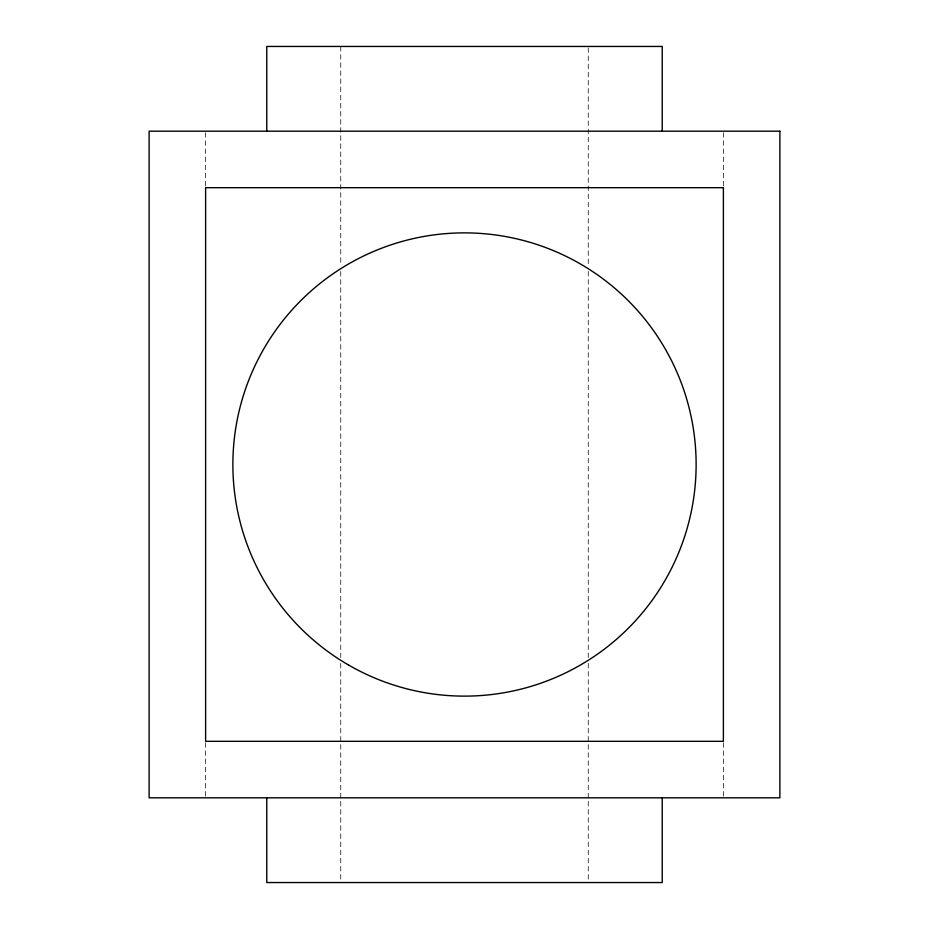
<?xml version="1.0" encoding="UTF-8"?>
<svg xmlns="http://www.w3.org/2000/svg" width="929" height="929" viewBox="0 0 929 929"><rect width="100%" height="100%" fill="white"/><g stroke="black" fill="none" stroke-linecap="round" stroke-linejoin="round"><path stroke-width="0.7" stroke-dasharray="4.64 3.48" d="M723.389 132.638L723.389 186.253M723.389 742.747L723.389 796.362M588.243 47.902L588.243 265.636M588.243 271.442L588.243 657.558M588.243 663.364L588.243 881.098M340.757 46.45L340.757 265.636M340.757 271.442L340.757 657.558M340.757 663.364L340.757 881.098M205.611 132.638L205.611 186.253M205.611 742.747L205.611 796.362"/><path stroke-width="1.39" d="M662.226 131.186L662.226 46.45L266.774 46.45L266.774 131.186M662.226 797.814L662.226 882.55L266.774 882.55L266.774 797.814M779.884 131.186L149.116 131.186L149.116 797.814L779.884 797.814L779.884 131.186M723.389 187.681L205.611 187.681L205.611 741.319L723.389 741.319L723.389 187.681M348.689 665.094A231.623 231.623 0 0 0 696.123 464.5A231.623 231.623 0 0 0 348.689 263.906A231.623 231.623 0 0 0 348.689 665.094"/></g></svg>
